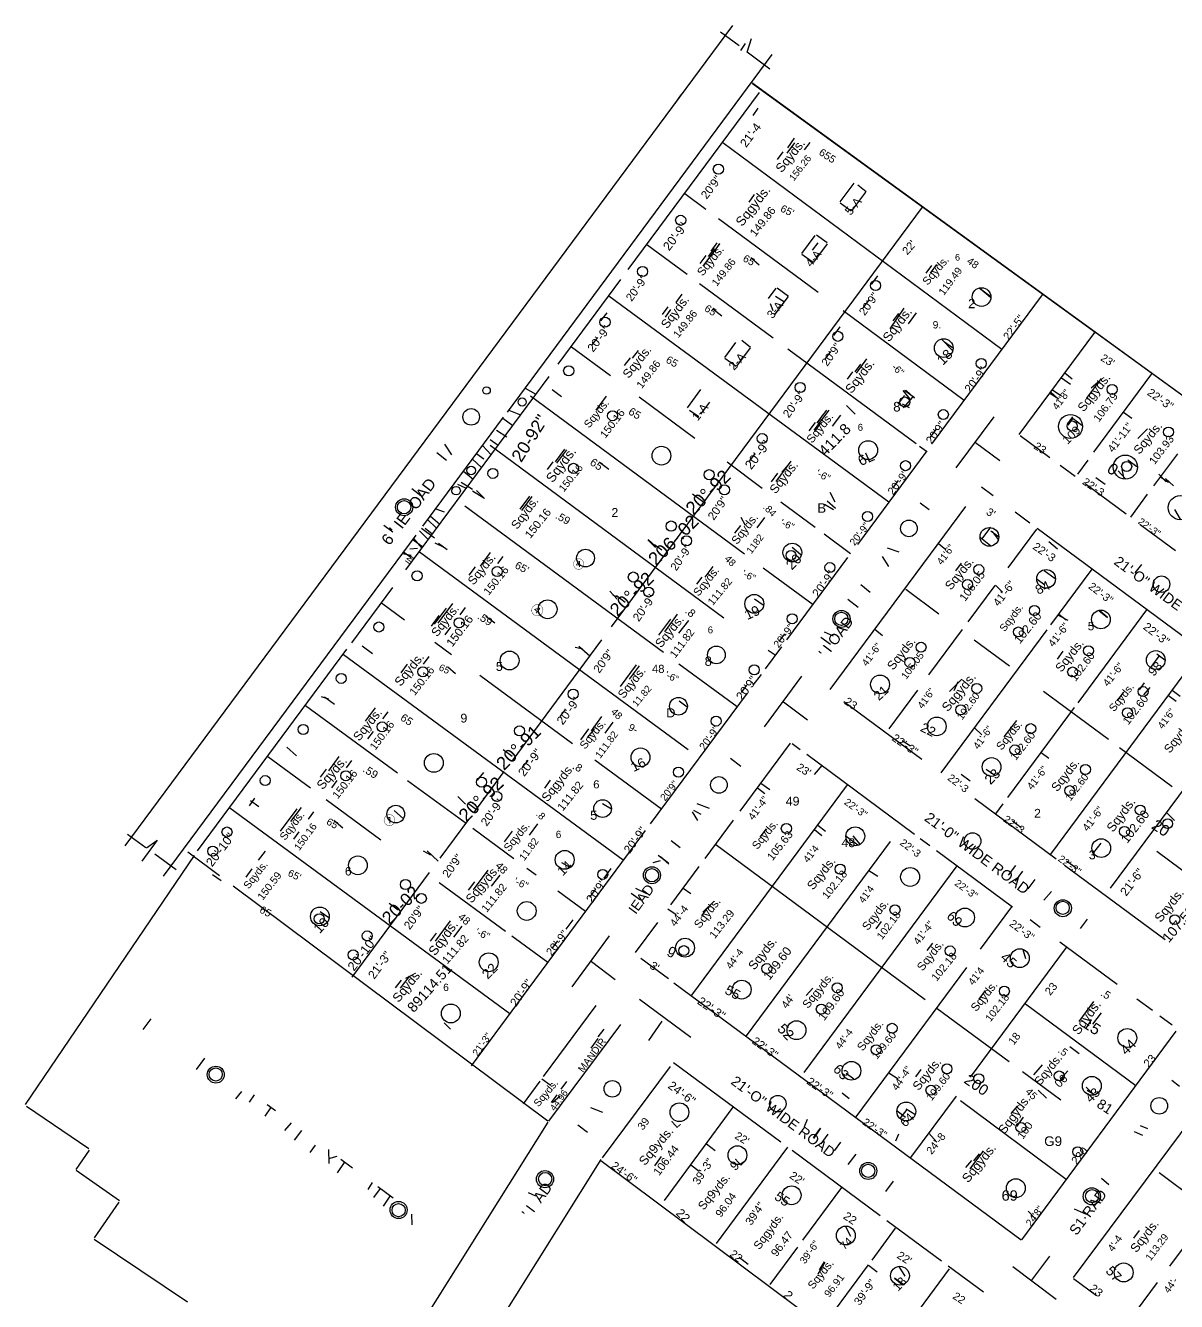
# Model space of a CAD drawing. Header units: feet. Extents: x 191 to 6745, y 2407 to 9208.
# Drawn here: x 191 to 4221, y 4739 to 9208 of the extents above; entities that cross this region are included whole.
import ezdxf

# ---------------------------------------------------------------- set-up
doc = ezdxf.new("R2010")
doc.units = ezdxf.units.FT
doc.header["$MEASUREMENT"] = 0
for name, color, linetype in [('BOUNDARY', 6, 'Continuous'), ('CIRCLES', 5, 'Continuous'), ('DIMENSIONS', 1, 'Continuous'), ('PLOT_TEXT', 4, 'Continuous'), ('PLOTS', 3, 'Continuous'), ('ROAD_TEXT', 2, 'Continuous'), ('ROADS', 2, 'Continuous')]:
    doc.layers.add(name, color=color, linetype=linetype)
doc.styles.get("Standard").update_dxf_attribs({"font": 'Arial.ttf'})

msp = doc.modelspace()

# ---------------------------------------------------------------- linework, layer by layer
at = {"layer": 'BOUNDARY'}
for p, q in [((539.5, 6334.6), (2667.5, 9207.7)), ((1878.2, 7853.8), (2805.4, 9105.7)), ((2733.8, 9007.8), (5754, 6814)), ((2737, 9005), (3940, 8131)), ((2632, 8798.1), (3609.6, 8074.5)), ((2243.3, 7101.8), (3332.1, 8571.9)), ((2233.9, 8260.6), (3213.5, 7539)), ((3947, 8127), (6744.7, 6093.5)), ((674, 6228), (1558.6, 7422.3)), ((1304.7, 7005.3), (2284, 6285.9)), ((905.9, 6467.5), (1886.7, 5747.9)), ((918.6, 6194.8), (2020.2, 5371.3)), ((2461.2, 5855.3), (3677, 4955)), ((1412, 3969), (2207, 5236)), ((2205.6, 5232.7), (4843.3, 3261.1))]:
    msp.add_line(p, q, dxfattribs=at)
at = {"layer": 'CIRCLES'}
for centre, radius in [((2617, 8704.5), 17.8), ((2485, 8525.5), 17.8), ((2351.5, 8346), 17.6), ((3167.5, 8297), 17.6), ((3538.4, 8256.7), 32.8), ((2220, 8168.5), 17.8), ((3035.5, 8119), 17.6), ((3405.9, 8077.9), 32.8), ((2093, 7998.5), 17.8), ((3537.5, 8024), 17.6), ((2903.5, 7940), 17.6), ((1805.5, 7929.5), 13), ((3995.5, 7933), 17.6), ((1751.5, 7837), 29), ((1930, 7889), 14.4), ((3269.5, 7889), 17.6), ((2246.5, 7841), 17.6), ((3404.5, 7845), 17.6), ((3849.9, 7803.3), 42.1), ((3855.5, 7805), 17.6), ((2770.5, 7761), 17.6), ((4193, 7784), 17.5), ((2417.6, 7701.1), 32.9), ((3141.3, 7720.4), 33.1), ((4041.9, 7661), 42.2), ((1751.5, 7649), 15), ((1827.5, 7639), 17.6), ((2110, 7656.5), 17.8), ((2585, 7634.5), 17.8), ((3272.5, 7666), 17.6), ((4046.5, 7663), 17.6), ((2638, 7581.5), 17.8), ((1698.5, 7578.5), 15), ((4233.9, 7519), 42.1), ((1516.8, 7520.5), 29.9), ((1516.5, 7520.5), 23.2), ((2452, 7454.5), 17.8), ((3139.5, 7488), 17.6), ((3284.1, 7446.4), 29), ((2505.5, 7403), 17.6), ((3565.9, 7416.7), 32.9), ((2875.8, 7361.8), 32.8), ((2151.8, 7342.4), 31), ((2871.4, 7351.9), 17.5), ((1562, 7280.5), 17.8), ((1842.5, 7295), 17.6), ((2319.2, 7276), 17.7), ((3007.5, 7309), 17.6), ((3528.5, 7302), 17.6), ((3764.4, 7269.7), 32.8), ((2373, 7223.5), 17.5), ((3489.5, 7250), 17.6), ((4168.5, 7251), 28.9), ((2019.1, 7163.1), 32.9), ((2742.8, 7182.2), 33), ((3048, 7129.5), 29.9), ((3047.5, 7129.5), 23.2), ((3723.5, 7159), 17.6), ((3956.4, 7127.5), 32.8), ((1428.5, 7101), 17.6), ((1709.5, 7116), 17.6), ((2875.5, 7130), 17.6), ((3667.3, 7083.6), 17.5), ((1886.1, 6983.6), 32.9), ((2610.1, 7003.3), 30.9), ((3326.5, 7030), 17.6), ((3912.5, 7018), 17.6), ((4148.4, 6985.4), 32.9), ((3287.5, 6977), 17.6), ((1296.5, 6921), 17.6), ((1582.5, 6944), 17.6), ((2742.5, 6951), 17.6), ((3183, 6899.9), 32.9), ((3857.3, 6943.6), 17.5), ((2108.5, 6866), 17.6), ((3521.5, 6886), 17.6), ((4104, 6875), 17.5), ((2477.3, 6823.6), 31), ((3465.5, 6811), 17.6), ((4049.4, 6800.6), 17.5), ((1163.5, 6742), 17.6), ((1439.5, 6751), 17.6), ((1920.5, 6737), 17.6), ((2609, 6771.5), 17.5), ((3381.6, 6753), 32.8), ((3710.5, 6745), 17.6), ((2344.3, 6644.4), 32.9), ((3655.3, 6670.6), 17.5), ((1620.6, 6625.1), 32.9), ((3573.5, 6610.7), 32.8), ((3902, 6602), 17.5), ((1030.5, 6563), 17.6), ((1312.5, 6580), 17.6), ((1787.5, 6558), 17.6), ((2477, 6592.5), 17.5), ((2619, 6548), 29.1), ((3847, 6528), 17.5), ((1841.5, 6507), 17.6), ((2211.6, 6464.9), 30.9), ((1487.5, 6445.6), 31), ((4094, 6460), 17.5), ((896.5, 6383), 17.6), ((2855, 6395.5), 17.8), ((3096.3, 6367.9), 33), ((4039, 6385), 17.5), ((4190, 6412), 17.2), ((3507, 6351.5), 29), ((3957.6, 6326.5), 32.8), ((846.5, 6316), 17.6), ((2078.8, 6285.6), 33), ((1354.7, 6266.3), 32.8), ((2384.4, 6231.5), 29.8), ((3043.3, 6252.7), 17.6), ((3288.3, 6225.6), 33.1), ((1521.5, 6199), 17.6), ((2212, 6234.5), 17.5), ((2384.5, 6231.5), 23.2), ((1577, 6150.5), 17.5), ((1945.8, 6106.4), 32.9), ((3235.3, 6110.7), 17.6), ((3823, 6116), 29.8), ((3822.5, 6117.5), 23.2), ((1221.8, 6087.3), 32.9), ((1219.5, 6079), 17.6), ((3480.4, 6083.5), 33), ((4215, 6076), 17.5), ((1387.5, 6019), 17.6), ((2500.3, 5977.9), 33), ((1338, 5952.5), 17.8), ((1813, 5926.8), 33), ((2496, 5967.5), 17.5), ((3428.3, 5966.6), 17.5), ((3672.4, 5941.2), 33), ((2786.3, 5904.7), 17.6), ((2698.7, 5831), 33), ((3033.3, 5837.7), 17.6), ((3618.3, 5825.6), 17.5), ((1680.4, 5747.5), 33), ((2977.3, 5762.6), 17.5), ((2890.7, 5688.8), 33), ((3225.3, 5695.6), 17.5), ((4048.7, 5661.8), 33), ((3169.3, 5620.6), 17.5), ((857.3, 5533.2), 29.7), ((857, 5534), 23.1), ((3082.8, 5546.7), 32.9), ((3417.3, 5553.6), 17.5), ((3810.3, 5528.6), 17.5), ((2245.7, 5483.6), 29.1), ((3529, 5519), 17.5), ((3924.3, 5494), 33), ((2825, 5431.5), 29), ((3361.3, 5478.6), 17.5), ((4160.5, 5424), 29), ((2480.5, 5401.4), 32.8), ((3274.8, 5404.3), 33), ((3676.3, 5348.6), 17.5), ((2683.6, 5251.1), 32.9), ((3875, 5263), 17.5), ((2009.9, 5167.2), 29.9), ((2010.5, 5167.5), 23.2), ((3141.8, 5195.9), 29.9), ((3141.5, 5196.5), 23.2), ((2873.4, 5110.6), 33), ((3658.5, 5135.5), 33), ((3924.5, 5107), 30), ((3925.8, 5107.5), 23.3), ((1497.4, 5059.2), 29.9), ((1497.5, 5058.5), 23.2), ((3063.1, 4969.8), 32.9), ((4036, 4840.5), 33.1), ((3252.7, 4829.1), 32.9)]:
    msp.add_circle(centre, radius, dxfattribs=at)
at = {"layer": 'PLOTS'}
for p, q in [((2624.9, 9185.8), (2689.3, 9137.1)), ((2718, 9114), (2733, 9162)), ((2695.4, 9120.1), (2712.4, 9145.1)), ((2718.2, 9115.3), (2796.9, 9055.9)), ((2466, 8935), (2487, 8965)), ((2738.2, 8892.9), (2756.8, 8918.1)), ((2860, 8779), (2883, 8813)), ((2824.1, 8738.9), (2843.3, 8764.8)), ((2857.5, 8760.7), (2884.6, 8797.3)), ((2918.9, 8772.1), (2938.1, 8797.9)), ((3043.6, 8590.3), (3092.2, 8655.8)), ((3105.1, 8650.2), (3133.9, 8625.8)), ((2500, 8619), (2573.6, 8564.5)), ((2724.4, 8589.5), (2743.6, 8615.3)), ((3043.3, 8587), (3081.9, 8558.5)), ((3084.3, 8558.7), (3132.8, 8624.1)), ((2592, 8417), (2613, 8447)), ((2909.1, 8408.9), (2956.4, 8472.7)), ((2961, 8475), (2998, 8448)), ((2366.5, 8440.7), (2507.5, 8336.4)), ((2553.7, 8374.2), (2574.2, 8401.8)), ((2564, 8365.2), (2621.6, 8442.8)), ((2582.6, 8399), (2603, 8426.5)), ((2602, 8415), (2622, 8444)), ((2909, 8407), (2950, 8378)), ((2947, 8421), (2966, 8446)), ((2951.1, 8378.9), (2998.7, 8443.2)), ((2731, 8395), (2760, 8369)), ((3344.1, 8340), (3364.5, 8367.6)), ((3359.4, 8339.9), (3382, 8370.5)), ((3152.7, 8300.2), (3175.3, 8330.8)), ((2551.1, 8304.1), (2808.6, 8113.5)), ((2792.8, 8252.1), (2819.6, 8288.3)), ((2823, 8289), (2862, 8260)), ((3531.7, 8288), (3570.7, 8259)), ((3532.8, 8287.8), (3570.2, 8256.2)), ((2468.9, 8237.1), (2490.6, 8266.3)), ((2798, 8234), (2808, 8209)), ((2813.2, 8192.8), (2860.8, 8257.1)), ((2817.2, 8259.3), (2848.8, 8239.7)), ((3123.9, 8218.3), (3143.4, 8244.7)), ((2205.9, 8173.1), (2227.2, 8201.9)), ((2420.9, 8195), (2440.9, 8222)), ((2431.5, 8186.6), (2451, 8212.9)), ((2597.9, 8215.8), (2629.2, 8191.2)), ((3218.4, 8145.4), (3267.4, 8217.4)), ((3229.4, 8173.2), (3248.7, 8199)), ((3282.5, 8163.3), (3310.3, 8200.8)), ((3021, 8122), (3043.1, 8151.9)), ((2174.9, 8089.1), (2195.1, 8114.9)), ((2639, 8044.8), (2678.3, 8097.8)), ((2699, 8106), (2730, 8081)), ((3398.3, 8109.2), (3436.2, 8069.2)), ((3409.2, 8099.3), (3436.8, 8079.7)), ((2102.4, 8082.5), (2238.7, 7981.6)), ((2316.8, 8042.1), (2337, 8069.3)), ((2681.3, 8014.8), (2728.9, 8079.1)), ((2991.1, 8039.2), (3011.1, 8066.2)), ((2288.5, 8016.4), (2309, 8044)), ((2639.8, 8042.7), (2679.1, 8014.1)), ((3096.4, 7994.7), (3116.1, 8021.2)), ((3100.5, 7990.4), (3137, 8039.7)), ((3069, 7969), (3088.2, 7994.9)), ((3818.2, 7974.2), (3849.8, 7951.7)), ((3829.9, 7990.9), (3856.1, 7970.1)), ((3906, 7901.5), (3958.2, 7971.6)), ((3922, 7939), (3947, 7960)), ((3931.2, 7712.8), (4135, 7988)), ((1941, 7938), (1978, 7916)), ((2034.7, 7932.6), (2067.5, 7908.3)), ((2508.3, 7868.5), (2556.1, 7933)), ((3246, 7883), (3270, 7912)), ((3263, 7929), (3289, 7898)), ((3269, 7930), (3303.6, 7904.5)), ((3273, 7931), (3304, 7902)), ((3778, 7920), (3809, 7900)), ((3781, 7924), (3806, 7901)), ((3787, 7932), (3816, 7912)), ((2189.2, 7860.1), (2225.7, 7909.2)), ((2339.2, 7907.2), (2534.7, 7762.5)), ((2556.1, 7845.9), (2587.6, 7888.3)), ((3066, 7877), (3096, 7847)), ((3260, 7883), (3285, 7870)), ((3265, 7869), (3298, 7906)), ((1862, 7832), (1897, 7807)), ((1883, 7860), (1924, 7844)), ((2516, 7861), (2549, 7838)), ((2952.2, 7790.3), (3004.3, 7860.5)), ((2963.3, 7816.3), (2996.5, 7860.9)), ((2964, 7815), (2983, 7843)), ((3017.1, 7804.9), (3045.2, 7842.9)), ((3450, 7658), (3582.7, 7837.2)), ((3839.4, 7811.9), (3857.8, 7836.6)), ((3842, 7808), (3859, 7833)), ((3859.1, 7831.1), (3889.9, 7807.9)), ((4035.3, 7853.4), (4064.1, 7832.2)), ((1840.4, 7790.6), (1876.7, 7766.5)), ((2935.2, 7788.6), (2956.5, 7817.3)), ((2955, 7786), (2976, 7816)), ((3359.4, 7765.7), (3379.4, 7792.7)), ((4086, 7761), (4120, 7795)), ((1658, 7741), (1682, 7704)), ((1791, 7737), (1821, 7704)), ((1818.5, 7757.6), (1845.5, 7737.6)), ((3321, 7734), (3346, 7717)), ((3517.4, 7747.1), (3602.4, 7684.5)), ((3673.1, 7772.2), (3777.8, 7694.7)), ((1631, 7712), (1665, 7685)), ((1756, 7689), (1788, 7660)), ((1770.7, 7707.5), (1795.8, 7690.6)), ((2046.5, 7679.1), (2079.7, 7723.7)), ((2051.6, 7674.6), (2086.8, 7722.1)), ((2726.2, 7681.6), (2744.9, 7706.8)), ((4050.8, 7686.8), (4082.2, 7663.2)), ((4141.7, 7595.2), (4225.1, 7707.9)), ((1725, 7647), (1758, 7619)), ((2019.1, 7652.9), (2038.6, 7679.3)), ((2201, 7678), (2233, 7654)), ((2647.2, 7679.2), (2770.8, 7587.7)), ((2819.1, 7610.7), (2871.5, 7681.4)), ((2840, 7643), (2863, 7669)), ((3813.9, 7667.9), (3866.2, 7629.2)), ((3875.1, 7636.9), (3911.2, 7685.8)), ((4017, 7648), (4041, 7621)), ((4029, 7653), (4036, 7621)), ((1703, 7601), (1734, 7587)), ((1716, 7608), (1756, 7584)), ((2802.4, 7609.4), (2824.6, 7639.3)), ((3227.6, 7587.6), (3247.6, 7614.6)), ((3900.7, 7603.6), (4044.2, 7497.3)), ((3938.8, 7624.8), (3971, 7601)), ((4159, 7636), (4185, 7610)), ((4166, 7626), (4193, 7608)), ((4183, 7621), (4210, 7596)), ((1543.8, 7585.7), (1575.3, 7561.4)), ((1756, 7578), (1796, 7554)), ((1770, 7579), (1798, 7551)), ((1923.1, 7513.4), (1956.8, 7558.7)), ((1928.4, 7508.7), (1965.4, 7558.5)), ((2526, 7568), (2566.1, 7538.2)), ((3007, 7573), (3025, 7539)), ((3537.9, 7591.9), (3579.2, 7561.3)), ((4060.9, 7486.1), (4120, 7566)), ((1628, 7515), (1657, 7504)), ((2836.2, 7539.3), (2955.8, 7450.8)), ((2989, 7531), (3020, 7512)), ((2998, 7543), (3027, 7517)), ((3323.6, 7536.1), (3355, 7512.7)), ((4214, 7513), (4234, 7479)), ((1599, 7477), (1630, 7447)), ((1608.8, 7489.7), (1641.2, 7461.2)), ((2696, 7486), (2711, 7458)), ((2752.8, 7448.1), (2780.1, 7484.9)), ((3655.8, 7504.7), (3708, 7466)), ((1445.1, 7457.2), (1476.7, 7433.9)), ((1570, 7438), (1601, 7407)), ((1578, 7447.6), (1623.5, 7413.7)), ((1590, 7446.9), (1615, 7427.1)), ((2674.6, 7429.3), (2695.2, 7456.9)), ((2987.4, 7427.5), (3080, 7358.9)), ((3540.7, 7410.2), (3570.5, 7450.3)), ((3570.7, 7437.6), (3597.6, 7417.7)), ((3575, 7436), (3596, 7408)), ((3631.3, 7307.8), (3731.7, 7443.3)), ((4094.2, 7460.3), (4217.8, 7368.8)), ((1537, 7375), (1563, 7377)), ((1547, 7407), (1582, 7382)), ((1550, 7411), (1579, 7377)), ((1624, 7396), (1658, 7379)), ((1636.8, 7394.8), (1667.2, 7372.2)), ((2370, 7406), (2397, 7379)), ((2371, 7407), (2399, 7382)), ((2393.9, 7389.9), (2419.1, 7371.1)), ((2875, 7381), (2906, 7355)), ((3208, 7378), (3249, 7364)), ((3388, 7394), (3413, 7373)), ((3535, 7414), (3570, 7386)), ((3774.1, 7400.1), (3803.9, 7374.9)), ((1511, 7359), (1541, 7353)), ((1514.8, 7363.8), (1541.2, 7344.2)), ((1784.2, 7314.3), (1819.4, 7361.7)), ((1845.1, 7322.9), (1863.8, 7348.1)), ((3190, 7348), (3213, 7313)), ((1744.5, 7282.6), (1766.2, 7311.8)), ((2570.8, 7275.4), (2598.6, 7313.1)), ((2774.3, 7308.4), (2948.7, 7179.6)), ((3447.9, 7297.8), (3468.1, 7324.2)), ((3757.6, 7299.2), (3796.4, 7270.5)), ((3781.4, 7108.7), (3925.5, 7303.3)), ((4076, 7291), (4100, 7320)), ((2541.3, 7250.5), (2559.7, 7275.2)), ((3116.2, 7250.2), (3148.2, 7223.3)), ((3491.4, 7118.7), (3585.7, 7246.2)), ((3587, 7248), (3612, 7223)), ((3733.3, 7268.4), (3760.3, 7248.4)), ((1333.3, 7045.8), (1476.6, 7239.3)), ((2237, 7227), (2263, 7198)), ((2248, 7212), (2274, 7203)), ((2260.8, 7211.7), (2290.2, 7188.3)), ((2744, 7200), (2774, 7179)), ((3070, 7199), (3106, 7171)), ((3272.8, 7233.7), (3389.3, 7147.4)), ((1437.4, 7185.2), (1517.5, 7126.3)), ((1623.6, 7111.3), (1664.7, 7166.5)), ((1635.5, 7113.9), (1687.2, 7183.6)), ((1712.4, 7143.7), (1731.1, 7168.9)), ((3950.1, 7158.1), (3978.9, 7133.9)), ((3952, 7159), (3979, 7135)), ((1612.1, 7103.9), (1639.7, 7141.2)), ((1803, 7139), (1834, 7116)), ((2408.8, 7072.9), (2450.4, 7128.7)), ((2429.3, 7084.5), (2474.4, 7145.4)), ((2478, 7080), (2514, 7124)), ((3807, 7143), (3840, 7125)), ((3808.7, 7145.5), (3834.4, 7126.5)), ((1660.5, 7073.6), (1680, 7100)), ((2829.9, 7050.1), (2849.9, 7077.1)), ((2975.9, 7065.8), (3009.1, 7041.2)), ((2987, 7084), (3019, 7070)), ((3165, 7093), (3192, 7071)), ((3354.4, 6933.7), (3471.4, 7091.7)), ((1370.1, 7035.2), (1405.9, 7008.8)), ((1624, 7047.9), (1682.1, 7005.1)), ((2116, 7030), (2142, 7024)), ((2128.3, 7033.4), (2166.7, 6999.7)), ((2781.8, 6954.2), (2838.8, 7031.2)), ((2790.9, 7020.3), (2815.9, 7003.4)), ((3512.2, 7056.3), (3635.8, 6964.8)), ((1584.1, 6970.6), (1603.8, 6997.2)), ((2479.1, 6972.1), (2682.2, 6822.3)), ((3804, 6988), (3824, 7016)), ((4131, 6959), (4160, 6999)), ((4152.6, 7006.7), (4180.2, 6986.3)), ((1506.8, 6940.4), (1528.9, 6970.3)), ((1670, 6962), (1697, 6938)), ((2274.5, 6892.9), (2330.7, 6968.2)), ((2306.2, 6918.4), (2340.8, 6965.1)), ((2739.3, 6896.8), (2767.7, 6935.2)), ((2778.2, 6750.9), (2909.6, 6928.3)), ((2697.6, 6871.3), (2717.1, 6897.6)), ((3426, 6875), (3469, 6918)), ((3443, 6879), (3457, 6910)), ((4091, 6881), (4109, 6906)), ((4107, 6864), (4129, 6889)), ((1226, 6858), (1252, 6850)), ((1238.2, 6856.3), (1272.8, 6830.7)), ((2479.9, 6841.9), (2508.1, 6821.1)), ((2844.9, 6838.9), (2928.8, 6775.7)), ((3056.7, 6840), (3329.1, 6638.1)), ((3214.4, 6744.7), (3314.8, 6880.2)), ((3755.3, 6876.3), (3982.8, 6707.8)), ((4013.9, 6843.1), (4036.1, 6872.9)), ((4192.7, 6861.6), (4220.2, 6841.3)), ((4206, 6879.6), (4234.1, 6858.8)), ((1380.9, 6770.8), (1416.3, 6818.5)), ((1442.1, 6778.9), (1460.8, 6804.2)), ((2063.6, 6787.3), (2082.7, 6813.2)), ((2172.2, 6737.6), (2209.3, 6787.5)), ((2220.6, 6729.5), (2249.1, 6767.9)), ((3618, 6716), (3662, 6774)), ((1390.2, 6708.9), (1409.7, 6735.2)), ((2134.9, 6705.6), (2163.3, 6743.8)), ((2159, 6714), (2182, 6742)), ((3260.4, 6704), (3289.6, 6684.4)), ((3514, 6748), (3539, 6723)), ((1105.9, 6679.9), (1140.1, 6650.1)), ((1863.1, 6672.2), (1894.9, 6648.8)), ((2693.2, 6455.9), (2869.7, 6694.2)), ((2875.7, 6692.6), (2903.2, 6672.3)), ((3747.1, 6661.4), (3774, 6641.4)), ((4021.3, 6679.3), (4206.2, 6542.3)), ((1039.2, 6647), (1188.4, 6537.5)), ((1252.6, 6597.8), (1289.4, 6647.5)), ((1315.3, 6607.8), (1334, 6633)), ((1930.5, 6607.7), (1950.5, 6634.7)), ((2183.9, 6635.9), (2417.8, 6463.8)), ((2659.1, 6641.2), (2695.9, 6613.8)), ((2954, 6584), (2980, 6616)), ((1223.9, 6574.6), (1244.8, 6602.7)), ((1760.3, 6449.8), (1867.4, 6594.4)), ((1774, 6565), (1796, 6592)), ((3467, 6586), (3499, 6562)), ((3555, 6603), (3585, 6582)), ((1263.4, 6537.7), (1282.1, 6562.9)), ((1528.7, 6563.9), (1733.4, 6413.5)), ((2009.2, 6537.1), (2029.6, 6564.5)), ((2754, 6538), (2780, 6518)), ((2766, 6554), (2797, 6532)), ((975, 6475), (994, 6501)), ((979.3, 6493.4), (1008, 6472)), ((1243.2, 6497.2), (1435.7, 6355.9)), ((1705, 6507), (1732, 6481)), ((1742.2, 6482.3), (1769.8, 6461.8)), ((2211, 6483), (2243, 6464)), ((2542, 6483), (2585, 6466)), ((3588.7, 6447.2), (3614.3, 6481.8)), ((1083.5, 6386.1), (1141.7, 6464.2)), ((1120.6, 6420), (1157.2, 6469.3)), ((1182.1, 6428), (1200.8, 6453.2)), ((1482, 6458), (1514, 6429)), ((2525, 6454), (2544, 6423)), ((2530, 6459), (2556, 6446)), ((4186, 6451), (4214, 6423)), ((1271, 6424), (1302, 6398)), ((1643.3, 6291.8), (1743.6, 6427.3)), ((1756.8, 6396.3), (1900.7, 6290.6)), ((1955.5, 6371.6), (1984.8, 6411.1)), ((2570.2, 6289.8), (2669.7, 6424.2)), ((2763.1, 6364.7), (2785.2, 6394.4)), ((2953, 6392), (2979, 6371)), ((2964.8, 6406.7), (2992.2, 6386.3)), ((3646.6, 6421.8), (3677.6, 6398.9)), ((547.9, 6374.9), (612.5, 6328.6)), ((600, 6281), (653, 6354)), ((615, 6328), (651, 6353)), ((1130.1, 6357.9), (1149.7, 6384.2)), ((1868.6, 6348.6), (1896.3, 6385.8)), ((2452, 6353), (2483, 6329)), ((3064.4, 6368.2), (3105.8, 6337.7)), ((3088, 6370), (3112, 6341)), ((3323.8, 6360.8), (3357.1, 6336.1)), ((643.5, 6306.4), (719.1, 6252.2)), ((759.3, 6313.8), (870.5, 6230.7)), ((1007.4, 6283.9), (1030.8, 6315.4)), ((1583, 6317), (1609, 6303)), ((1596.8, 6316.8), (1636.2, 6281.3)), ((2406, 6302), (2442, 6275)), ((3381.2, 6318.3), (3647.2, 6121.3)), ((3931, 6311), (3957, 6344)), ((1946.8, 6256.7), (1978.5, 6233.4)), ((2068, 6276), (2097, 6260)), ((2389, 6276), (2414, 6283)), ((2414, 6297), (2443, 6272)), ((2450.2, 6127.8), (2549.8, 6262.2)), ((3633.2, 6231.8), (3658.8, 6266.2)), ((3836, 6282.3), (3869.9, 6257.3)), ((846, 6234), (876, 6213)), ((963.8, 6225.4), (985.1, 6254)), ((1759.3, 6180.2), (1810.5, 6249.3)), ((1823.2, 6192.9), (1852.4, 6232.4)), ((2217.2, 6221.9), (2241.5, 6254.7)), ((3144, 6248), (3175, 6228)), ((3657.7, 6211.2), (3683.3, 6245.8)), ((3701.4, 6183.7), (3725.6, 6216.3)), ((1639, 6206.6), (1871.1, 6036.2)), ((1742, 6178.8), (1763.7, 6208)), ((2055.1, 6177.1), (2152, 6105.9)), ((2167.3, 6154.5), (2187.9, 6182.3)), ((2312, 6169), (2344, 6145)), ((2327, 6186), (2365, 6168)), ((2493.8, 6186.8), (2520.2, 6167.2)), ((3757, 6144), (3783, 6175)), ((1464, 6134), (1495.7, 6110.5)), ((2563, 6102), (2602, 6141)), ((1223, 6105), (1253, 6084)), ((2440, 6114), (2469, 6094)), ((2558.7, 6089.9), (2580.5, 6119.1)), ((3534.8, 5973.1), (3644.2, 6120.8)), ((3885.2, 6044.9), (3909.8, 6078.1)), ((1626.7, 6001.2), (1679, 6071.8)), ((1691.3, 6014.8), (1719.7, 6053.2)), ((2084.6, 6042.6), (2108.8, 6075.4)), ((2326.4, 5960.7), (2404.6, 6066.3)), ((3169, 6044), (3188, 6070)), ((3708.1, 6076.2), (3743.8, 6049.7)), ((1609.1, 6000.7), (1630, 6028.7)), ((1893.7, 6019.6), (2019.8, 5927.1)), ((2034.8, 5975.4), (2054.8, 6002.4)), ((2104.5, 5841.3), (2236.1, 6018.9)), ((3348, 5968), (3368, 5994)), ((3812.8, 5998.7), (4013.2, 5850.2)), ((3683, 5971), (3692, 5940)), ((2172.3, 5929.4), (2255.8, 5866.8)), ((2345.2, 5941.3), (2441.8, 5869.7)), ((1486.9, 5836.8), (1507.3, 5864.2)), ((1504.4, 5836.2), (1533.8, 5875.9)), ((1523, 5871), (1548, 5884)), ((2924, 5810), (2948, 5836)), ((3530, 5798), (3552, 5828)), ((2005.2, 5526.9), (2189, 5775)), ((2341.2, 5797.2), (2520, 5664)), ((3383.2, 5765.2), (3634.7, 5578.9)), ((3880.2, 5719.1), (3932.1, 5789.2)), ((4082.1, 5799.2), (4136.8, 5758.7)), ((603, 5691), (630.9, 5729.1)), ((2373.6, 5652.6), (2420, 5720.7)), ((3927.8, 5709.6), (3958.1, 5750.2)), ((4163.1, 5739.2), (4205.7, 5707.6)), ((2196, 5666), (2217, 5693)), ((2171.8, 5625.4), (2196.6, 5659.3)), ((3847.7, 5631.6), (3880.3, 5607.4)), ((789.6, 5551.6), (818.4, 5590.4)), ((3308, 5526), (3327, 5551)), ((3681.8, 5544), (3816.2, 5444.5)), ((3722, 5532), (3752, 5568)), ((3814, 5516), (3840, 5547)), ((1934.1, 5430.9), (1992.8, 5510.2)), ((1999, 5518), (2028, 5498)), ((2066.5, 5481.8), (2086.3, 5508.7)), ((3064.7, 5537.9), (3091.7, 5518)), ((3214, 5540), (3247, 5518)), ((4205.1, 5514.1), (4231.9, 5492.9)), ((927, 5448), (948, 5474)), ((975, 5437), (993, 5462)), ((2033, 5436.1), (2052.4, 5462.5)), ((2036, 5436), (2063, 5459)), ((3050, 5470), (3075, 5450)), ((3291.2, 5242.8), (3450.7, 5458.2)), ((3737.2, 5479.2), (3765.4, 5450.4)), ((3905, 5489), (3931, 5463)), ((3908.1, 5479.1), (3933.9, 5463.9)), ((194, 5422.9), (413, 5274)), ((1030, 5388), (1050, 5417)), ((1037.6, 5428.4), (1066.2, 5407.3)), ((2169, 5418), (2211, 5402)), ((3254, 5380), (3278, 5411)), ((3275, 5413), (3305, 5395)), ((3642.3, 5396.7), (3664.7, 5423.2)), ((1099, 5338), (1122, 5365)), ((2919, 5352), (2929, 5377)), ((3243.2, 5405.9), (3272.4, 5384.2)), ((3661.5, 5352.1), (3685.4, 5384.2)), ((1133, 5304), (1159, 5338)), ((2125, 5358), (2159, 5332)), ((2949.9, 5312.1), (2975.1, 5345.9)), ((2951, 5310), (2976, 5346)), ((2976.6, 5291.3), (3001.4, 5324.7)), ((3238, 5301), (3249, 5326)), ((3354, 5328), (3382, 5297)), ((4073, 5334), (4102, 5321)), ((4094, 5355), (4120, 5344)), ((1188, 5261), (1206, 5286)), ((2575, 5291), (2606, 5267)), ((3023.5, 5266.6), (3045.5, 5296.4)), ((368, 5201), (415, 5269)), ((1252, 5271), (1253, 5222)), ((1253, 5240), (1282, 5248)), ((1295.6, 5237.4), (1336.2, 5207.3)), ((2394, 5214), (2418, 5247)), ((3071.1, 5218), (3099.8, 5255.2)), ((3482.9, 5208), (3504, 5233)), ((3499.1, 5203.4), (3542.7, 5262.5)), ((3511, 5231), (3531, 5256)), ((368, 5199), (520, 5092)), ((1283, 5189), (1308, 5226)), ((2520, 5217), (2550, 5195)), ((4160, 5189.9), (4294.3, 5090.4)), ((1391, 5131), (1406, 5156)), ((1424.8, 5141.7), (1478.2, 5102.2)), ((3203.5, 5124.4), (3229.8, 5159.9)), ((3958, 5171), (3984, 5148)), ((1411.2, 5103.3), (1433.8, 5133.9)), ((1444, 5073), (1468, 5108)), ((1951, 5121), (1977, 5109)), ((2912.7, 4953.2), (3049.3, 5137.8)), ((432.9, 4962.1), (519.1, 5086.9)), ((3702, 5055), (3731, 5025)), ((3863, 5063), (3905, 5045)), ((1543, 5044), (1544, 5007)), ((3206.9, 5022.8), (3397.7, 4881.6)), ((3062, 5001), (3080, 4968)), ((3155.2, 4883.9), (3237.6, 4995.3)), ((4071, 4960), (4092, 4987)), ((4197.7, 4862.2), (4303.3, 5004.5)), ((2797.9, 4798.1), (2894.9, 4929.1)), ((2690, 4894), (2721, 4870)), ((2966, 4834), (2991, 4876)), ((2971, 4850), (2989, 4878)), ((3715, 4813), (3778, 4898)), ((2987.2, 4656.9), (3142.5, 4866.7)), ((3142.4, 4866.5), (3172.4, 4842.3)), ((3249, 4861), (3270, 4827)), ((3421.8, 4863.7), (3545.2, 4772.3)), ((3648, 4861), (3800, 4747)), ((3233.9, 4821.9), (3263.2, 4800.2)), ((3234.2, 4820.2), (3258.8, 4798.8)), ((3860.9, 4818.8), (3941.2, 4759.3)), ((4058, 4674), (4155, 4804.7))]:
    msp.add_line(p, q, dxfattribs=at)
at = {"layer": 'ROADS'}
for p, q in [((2301.3, 8352.8), (2760.8, 8973.2)), ((2617.2, 8532.3), (2966.7, 8273.6)), ((2055.7, 8021.2), (2275.4, 8317.7)), ((3367.2, 7744.8), (3751.8, 8264.1)), ((3053.4, 8209.5), (3477.6, 7895.5)), ((3670.5, 7775.4), (3935.2, 8132.8)), ((2860.3, 8075.3), (3309.1, 7743.2)), ((1522.2, 7300.8), (2024.3, 7978.8)), ((1959.3, 7910.4), (2708.8, 7356.8)), ((1582.5, 7454.6), (1864.5, 7835.4)), ((1817.5, 7737.4), (2635.8, 7133.7)), ((3104.7, 7390.2), (3347.6, 7718.3)), ((1729.3, 7525), (2424.5, 7012.4)), ((3008.9, 6882.1), (3483.7, 7523.2)), ((3733.7, 7446.9), (4688.7, 6739.6)), ((1570.9, 7364.5), (2510.9, 6671.9)), ((2857.1, 7055.9), (3070.6, 7344.3)), ((3876.4, 6835.7), (4117.5, 7161.3)), ((3397.5, 6590.3), (3768.2, 7090.9)), ((793.3, 6316.8), (1316.6, 7023.3)), ((1894.4, 6630.7), (2209.2, 7055.8)), ((3780.8, 6305.2), (4294.4, 6998.7)), ((1781.7, 6931.9), (2106.7, 6692.7)), ((2379.7, 6411.2), (2719.3, 6869.8)), ((1171.5, 6826.3), (1493.5, 6589.7)), ((3630.8, 6504.1), (3864, 6819)), ((3990.3, 6186.8), (4375.4, 6706.7)), ((2926.2, 6655.3), (3304.2, 6375.3)), ((2523.6, 5811.6), (3069.2, 6548.6)), ((3515.2, 6500.2), (3799.4, 6289.6)), ((1752.6, 5564.3), (2362.3, 6387.8)), ((2715.2, 5668.9), (3219.7, 6350.2)), ((191.1, 5428.6), (783.1, 6301.2)), ((2608.1, 6339.2), (3341.2, 5796.3)), ((4151.9, 6315.9), (4496.2, 6060.2)), ((2917.4, 5540.7), (3453, 6264)), ((3829.3, 6267.4), (4181.4, 6006.5)), ((1334.4, 5874.7), (1605.8, 6241.1)), ((3499.3, 5523.8), (3835.8, 5978.1)), ((3099.2, 5384.9), (3486.7, 5908.2)), ((3691.8, 5781.7), (4078, 5495)), ((2023.2, 5369.8), (2275.3, 5708.8)), ((3679.2, 4954.9), (4220, 5685)), ((2211, 5242), (2448.9, 5562.1)), ((2460.4, 5575.6), (2836.2, 5297.3)), ((3860.7, 4822.2), (4383.8, 5527.2)), ((2427.8, 5092.1), (2669.3, 5418.8)), ((3464.3, 5442.4), (3834.7, 5167.6)), ((1551.6, 4619.3), (2021, 5367)), ((2610.6, 4942.3), (2860.3, 5278.7)), ((2874.8, 5268.7), (3183.3, 5040.3)), ((431.4, 4956.5), (758.4, 4737.6)), ((3175.1, 4513.9), (3426.7, 4853.2))]:
    msp.add_line(p, q, dxfattribs=at)

# ---------------------------------------------------------------- texts
at = {"layer": 'DIMENSIONS'}
for s, height, rotation, p in [("21'-4", 29.94, 53.6156, (2714.4, 8778.3)), ('Sqyds.', 31.59, 51.1466, (2838.6, 8689.6)), ('655', 26.18, -33.1113, (2966.3, 8757)), ('156.26', 24.01, 52.125, (2881.2, 8661.2)), ('20\'9"', 28.86, 52.6507, (2576, 8597.3)), ('Sqgyds.', 32.64, 51.9112, (2700.2, 8501.5)), ('149.86', 27.8, 51.7098, (2746.3, 8466)), ("65'", 25.94, -26.5651, (2831.5, 8558.3)), ('20\'-9"', 30.75, 52.6507, (2444.7, 8416.4)), ("22'", 27.8, 49.1849, (3278.6, 8402.2)), ('Sqyds.', 28.67, 51.1466, (2561.8, 8327.7)), ('149.86', 25.9, 51.9112, (2611.5, 8292.2)), ('Sqyds.', 27.8, 49.3987, (3349.5, 8295.7)), ('119.49', 25.9, 53.1301, (3406.3, 8260.2)), ('20\'-9"', 28.06, 54.3236, (2313.4, 8239)), ('20\'9"', 28.06, 54.3236, (3129.5, 8189.3)), ('Sqyds.', 30.75, 52.8831, (2437.6, 8143.2)), ('149.86', 25.9, 51.9112, (2476.7, 8111.2)), ('Sqyds.', 31.82, 52.6507, (3214.7, 8097)), ('22\'-5"', 26.97, 53.6156, (3633.4, 8104.1)), ('20\'-9"', 28.86, 52.6507, (2178.6, 8061.5)), ('20\'9"', 28.06, 54.6052, (2998.2, 8011.9)), ('Sqyds.', 30.75, 51.1466, (2302.8, 7969.3)), ("23'", 26.59, -32.0054, (3952.7, 8036.7)), ('149.86', 26.18, 52.6507, (2348.9, 7933.8)), ('Sqyds.', 31.82, 52.6507, (3083.4, 7916.1)), ('-6"', 24.79, -43.2643, (3221.8, 8008.3)), ('20\'-9"', 28.06, 52.8831, (3498.5, 7919.6)), ('Sqgyds.', 30.75, 51.7098, (3895.9, 7852.2)), ('20\'-9"', 28.86, 53.6156, (2863.4, 7830.9)), ('41\'8"', 25.08, 53.3929, (3803.7, 7859.3)), ('106.79', 26.97, 53.6156, (3949.2, 7816.7)), ('22\'-3"', 28.06, -34.992, (4115.9, 7916.1)), ('Sqyds.', 26.97, 51.1466, (2164.4, 7795.4)), ('20-92"', 44.17, 57.6804, (1926.7, 7674.8)), ('150.16', 26.97, 52.3524, (2221.2, 7759.9)), ('Sqyds.', 28.67, 51.1466, (2945, 7742.2)), ('20\'9"', 28.06, 54.3236, (3363.7, 7738.7)), ('411.8', 38.14, 45.6437, (2991.1, 7696.1)), ('41\'-11"', 26.97, 52.6507, (3998.8, 7710.3)), ('Sqyds.', 30.57, 50.9645, (4091.1, 7703.2)), ('20\'-9"', 31.82, 52.4314, (2732.1, 7649.9)), ('103.93', 26.97, 52.6507, (4144.3, 7667.7)), ('Sqyds.', 32.92, 52.8831, (2036.7, 7603.8)), ('150.16', 25.9, 51.1466, (2075.7, 7571.9)), ('20°-92', 45.76, 45, (2529.9, 7490.3)), ('Sqyds.', 30.75, 51.9112, (2817.3, 7564.8)), ('\'-6"', 25.33, -27.5528, (2955.7, 7632.2)), ('20\'-9"', 26.97, 53.6156, (3228.9, 7561.2)), ("6 ' IE  OAD", 39.655, 52.9016, (1465.4, 7383.8)), ("22'-3", 26.97, -34.3803, (3888.8, 7603.8)), ('20\'9"', 28.86, 54.6052, (2600.8, 7472.5)), ('Sqyds.', 29.94, 53.1301, (1912.5, 7440.6)), ('150.16', 28.06, 51.3402, (1958.6, 7408.7)), ('.84', 24.79, -45, (2771.2, 7518.7)), ("3'", 27.3, -33.1113, (3551.8, 7497.4)), ('.59', 26.59, -29.4759, (2043.8, 7483.2)), ('206-.02', 45.76, 45, (2398.6, 7312.9)), ('Sqyds.', 28.86, 52.125, (2682.5, 7387.4)), ('\'-6"', 24.31, -23.4986, (2831.5, 7458.3)), ('20\'-9"', 25.08, 52.6507, (3094, 7383.8)), ('22\'-3"', 24.31, -35.3948, (4084, 7465.4)), ('1182', 24.01, 52.5946, (2732.1, 7355.4)), ('20\'-9"', 28.06, 55.3048, (2469.6, 7295.1)), ('41\'6"', 25.08, 53.3929, (3399.2, 7316.4)), ("22'-3", 28.06, -34.992, (3715, 7376.7)), ('IN', 23.2, 53.7603, (1536.4, 7316.4)), ('Sqyds.', 29.69, 51.1466, (1759.9, 7245.5)), ("65'", 26.59, -28.4429, (1901.8, 7309.3)), ('Sqyds.', 30.75, 50.9645, (3431.1, 7227.7)), ('150.16', 26.97, 51.3402, (1813.1, 7210)), ('20°-92', 44.82, 45, (2263.8, 7135.5)), ('Sqyds.', 27.8, 51.1466, (2547.6, 7206.4)), ('\'-6"', 24.12, -26.5651, (2696.6, 7280.9)), ('20\'-9"', 28.86, 53.6156, (2966.3, 7202.9)), ('106.05', 27.8, 52.8831, (3480.8, 7188.7)), ('111.82', 25.9, 50.5275, (2597.3, 7174.5)), ('41\'-6"', 27.8, 52.3524, (3597.9, 7170.9)), ('22\'-3"', 26.97, -37.3493, (3910.1, 7238.4)), ('20\'-9"', 29.17, 54.3236, (2338.3, 7117.7)), ('Sqyds.', 29.94, 51.9112, (1632.2, 7064.5)), ('④', 32.6, -38.2902, (1955.1, 7160.3)), ('.8', 27.8, -40.3645, (2497.9, 7153.2)), ('Sqyds.', 25.9, 52.6507, (3619.2, 7082.2)), ('102.60', 29.69, 51.7098, (3672.4, 7039.7)), ('150.16', 29.17, 52.8831, (1685.4, 7029)), ('.59', 27.3, -33.1113, (1770.6, 7131.9)), ('Sqyds.', 30.75, 50.9645, (2416.3, 7025.5)), ('20\'-9"', 25.9, 52.6507, (2827.9, 7025.5)), ("' I OAD", 36.68, 53.0732, (2994.7, 6990)), ('41\'-6"', 26.18, 52.125, (3789.5, 7029)), ('22\'-3"', 28.86, -37.3493, (4101.7, 7096.4)), ('111.82', 26.97, 53.1301, (2466, 6990)), ('20\'9"', 28.86, 53.8807, (2199.9, 6936.8)), ('41\'-6"', 25.08, 53.3929, (3136.6, 6961.6)), ('Sqyds.', 30.75, 51.9112, (3228.9, 6947.4)), ('Sqyds.', 30.75, 51.9112, (3817.9, 6940.3)), ('Sqyds.', 31.59, 51.1466, (1504.4, 6890.6)), ('106.05', 25.08, 53.6156, (3275, 6915.5)), ('102.60', 26.97, 53.1301, (3867.6, 6908.4)), ('41\'-6"', 25.9, 51.7662, (3981.1, 6890.6)), ('150.16', 26.97, 52.125, (1554.1, 6858.7)), ('Sqyds.', 29.69, 51.1466, (2285.1, 6848.1)), ('\'-6"', 24.12, -25.56, (2427, 6926.1)), ('20\'9"', 29.94, 53.3659, (2700.2, 6841)), ('Sqgyds.', 31.59, 50.7928, (3420.5, 6801.9)), ('11.82', 24.01, 50.3558, (2331.2, 6819.7)), ('41\'6"', 25.08, 54.1623, (3331.8, 6812.6)), ('Sqyds.', 26.76, 51.1466, (4002.4, 6801.9)), ('20\'-9"', 29.94, 53.6156, (2072.2, 6755.8)), ('102.60', 25.08, 53.6156, (3470.2, 6773.5)), ('102.60', 27.8, 52.4314, (4052.1, 6755.8)), ('Sqyds.', 30.75, 50.9645, (1359, 6699)), ('41\'6"', 25.08, 53.8807, (4172.7, 6741.6)), ('150.16', 26.97, 53.3929, (1415.7, 6667.1)), ('20°-91', 45.76, 45, (1866.4, 6596.1)), ('Sqyds.', 27.8, 51.1466, (2150.2, 6670.6)), ('9-', 25.33, -26.5651, (2299.2, 6741.6)), ('20\'-9"', 26.18, 54.6052, (2568.9, 6667.1)), ('41\'-6"', 25.08, 54.1623, (3526.9, 6670.6)), ('Sqyds.', 27.8, 51.1466, (3608.5, 6667.1)), ('Sqyds.', 29.69, 51.9112, (4197.5, 6656.4)), ('111.82', 25.08, 53.3929, (2203.4, 6638.7)), ('22\'-3"', 28.06, -34.6952, (3221.8, 6706.1)), ('102.60', 26.76, 51.9112, (3658.2, 6631.6)), ('20\'-9"', 29.94, 53.3659, (1937.3, 6574.8)), ('Sqyds.', 31.59, 49.2679, (1231.2, 6528.7)), ('.8', 26.59, -29.7449, (2104.1, 6606.8)), ("23'", 27.3, -33.1113, (2888.2, 6603.2)), ('41\'-6"', 25.9, 52.125, (3715, 6528.7)), ('Sqyds.', 30.75, 52.6507, (3803.7, 6521.6)), ('150.16', 26.97, 52.125, (1284.5, 6496.8)), ('.59', 27.3, -32.0054, (1369.6, 6596.1)), ('20°-92', 45.76, 45, (1735.1, 6415.2)), ('Sqgyds.', 30.75, 51.9112, (2018.9, 6486.1)), ("22'-3", 26.18, -37.3493, (3416.9, 6567.7)), ('102.60', 25.08, 52.6507, (3849.8, 6489.7)), ('111.82', 27.8, 51.3402, (2072.2, 6454.2)), ('20\'9"', 25.08, 51.7098, (2430.5, 6489.7)), ('20\'-9"', 29.17, 54.3236, (1806, 6401)), ('41\'-4"', 25.9, 53.3929, (2739.2, 6422.3)), ('22\'-3"', 25.08, -35.6764, (3055, 6482.6)), ('Sqyds.', 31.82, 53.6156, (3998.8, 6379.7)), ('Sqyds.', 26.97, 52.8831, (1099.9, 6351.3)), ('.8', 24.79, -45, (1976.4, 6443.6)), ("22'-3", 26.18, -35.3948, (3612.1, 6422.3)), ('41\'-6"', 26.97, 52.8831, (3910.1, 6383.2)), ('102.60', 30.75, 52.6507, (4048.5, 6340.7)), ('150.16', 25.08, 53.8807, (1149.6, 6315.8)), ('Sqyds.', 27.8, 51.1466, (1884.1, 6312.3)), ('20\'-9"', 28.86, 53.6156, (2306.3, 6305.2)), ('Sqyds.', 27.8, 51.1466, (2753.4, 6319.4)), ('20\'-10"', 30.75, 52.6961, (844.5, 6259)), ('11.82', 25.08, 53.3929, (1937.3, 6280.3)), ('105.63', 27.8, 51.9112, (2806.6, 6280.3)), ("22'-3", 25.9, -37.1169, (3250.2, 6340.7)), ('20\'9"', 28.86, 54.3236, (1671.2, 6220)), ("41'4", 25.08, 52.125, (2930.8, 6273.2)), ('Sqyds.', 26.18, 51.9112, (972.2, 6181)), ('Sqyds.', 30.75, 51.9112, (2948.6, 6177.4)), ('22\'-3"', 25.08, -36.1193, (3803.7, 6283.9)), ('21\'-6"', 29.94, 52.8831, (4045, 6156.2)), ('150.59', 26.18, 52.6507, (1021.9, 6142)), ("65'", 25.33, -25.641, (1107, 6230.7)), ('Sqgyds.', 30.75, 50.0425, (1752.8, 6131.3)), ('\'-6"', 25.33, -24.444, (1898.3, 6202.3)), ('20\'9"', 29.17, 53.8807, (2175.1, 6131.3)), ('102.18', 26.97, 51.3402, (2998.2, 6145.5)), ('22\'-3"', 25.08, -36.1193, (3441.8, 6198.7)), ('20-02', 43.86, 45, (1465.4, 6056.8)), ('111.82', 26.97, 51.1466, (1806, 6099.4)), ('IEAD', 34.8, 53.7002, (2327.6, 6092.3)), ("41'4", 25.08, 54.1623, (3126, 6131.3)), ('Sqyds.', 31.59, 51.5198, (4165.6, 6063.9)), ('20\'9"', 28.86, 53.3659, (1536.4, 6039.1)), ("44'-4", 26.18, 53.6156, (2466, 6049.7)), ('Sqyds.', 28.86, 51.9112, (2551.2, 6042.6)), ('Sqyds.', 28.86, 52.6507, (3140.2, 6035.5)), ('107.505', 34.53, 49.4972, (4194, 5992.9)), ('113.29', 26.97, 52.125, (2604.4, 6007.1)), ('102.18', 26.18, 52.8831, (3189.8, 6003.6)), ('Sqyds.', 32.64, 53.6156, (1625.1, 5946.8)), ('\'-6"', 25.33, -24.6236, (1763.5, 6024.9)), ('20\'-9"', 27.8, 52.6507, (2033.1, 5946.8)), ('41\'-4"', 25.9, 52.3524, (3317.6, 5985.8)), ('22\'-3"', 26.97, -36.3844, (3633.4, 6056.8)), ('20\'-10"', 31.82, 52.6961, (1341.2, 5893.6)), ('111.82', 27.8, 49.3987, (1667.7, 5918.4)), ('Sqyds.', 30.75, 51.7098, (2742.8, 5897.1)), ('Sqyds.', 28.86, 51.7098, (3331.8, 5893.6)), ('21\'-3"', 29.94, 54.1623, (1412.2, 5865.2)), ('g', 35, -26.5651, (2437.6, 5961)), ("44'-4", 25.08, 53.8807, (2661.2, 5900.7)), ('109.60', 30.75, 52.6507, (2796, 5861.6)), ('102.18', 26.97, 51.1466, (3381.4, 5858.1)), ('89114.51', 35.39, 48.4474, (1550.6, 5748.1)), ("3'", 28.44, -32.0054, (2373.8, 5907.8)), ("41'4", 25.9, 52.3524, (3509.2, 5843.9)), ('Sqyds.', 31.59, 50.9645, (1497.3, 5783.6)), ('20\'-9"', 29.17, 55.008, (1908.9, 5769.4)), ('Sqgyds.', 28.86, 51.1466, (2930.8, 5762.3)), ("44'", 26.97, 53.6156, (2856.3, 5762.3)), ('109.60', 29.17, 54.0579, (2987.6, 5719.7)), ('Sqyds.', 28.67, 51.1466, (3519.8, 5751.7)), ('102.18', 25.9, 52.125, (3569.5, 5716.2)), ('.5', 27.3, -32.4712, (3952.7, 5812)), ('22\'-3"', 29.94, -34.6952, (2540.5, 5783.6)), ('Sqyds.', 31.82, 53.6156, (3878.2, 5670)), ('I', 32.4, 45, (1674.8, 5687.8)), ('21\'-3"', 25.08, 55.2222, (1774.1, 5595.5)), ("44'-4", 25.08, 53.8807, (3044.4, 5620.4)), ('Sqyds.', 28.86, 52.6507, (3122.4, 5613.3)), ('109.60', 25.9, 50.9645, (3172.1, 5584.9)), ('MANDIR', 25.08, 53.3439, (2143.1, 5538.8)), ('22\'-3"', 28.06, -35.6764, (2732.1, 5645.2)), ('Sqyds.', 29.69, 51.1466, (3743.4, 5492.6)), ('.5', 26.18, -35.5377, (3803.7, 5613.3)), ('44\'-4"', 26.18, 55.6197, (3243.1, 5474.9)), ('Sqyds.', 30.75, 50.9645, (3317.6, 5474.9)), ('Sqyds.', 25.9, 50.0131, (1987, 5418.1)), ('24\'-6"', 29.94, -36.8699, (2437.6, 5489.1)), ('22\'-3"', 28.06, -34.992, (2923.7, 5503.3)), ('109.60', 25.9, 52.6507, (3363.7, 5439.4)), ('44.96', 23.2, 54.0903, (2043.8, 5403.9)), ('Sqgyds.', 31.04, 53.6156, (3619.2, 5322.3)), ('L', 30.5, 41.9872, (2469.6, 5343.6)), ('22\'-3"', 26.18, -34.6952, (3118.9, 5361.4)), ('Sq9yds.', 31.59, 50.0425, (2359.6, 5212.3)), ("22'", 27.3, -31.3287, (2671.8, 5311.7)), ("24'-8", 26.97, 51.7098, (3363.7, 5251.4)), ('106.44', 28.06, 53.3659, (2409.2, 5176.8)), ('Sqgyds.', 31.59, 50.9645, (3491.4, 5152)), ('39\'-3"', 28.06, 56.9761, (2547.6, 5144.9)), ('24\'-6"', 28.06, -36.3844, (2238.9, 5208.8)), ("22'", 28.06, -34.2869, (2863.4, 5173.3)), ("' I  AD", 36.68, 53.0732, (1955.1, 5027.8)), ('Sq9yds.', 29.69, 50.7928, (2565.4, 5056.2)), ('96.04', 26.97, 53.6732, (2625.7, 5031.4)), ('S1·RAD', 35.6, 53.5308, (3871.1, 4967.5)), ('39\'4"', 28.06, 55.6698, (2732.1, 5003)), ('24\'8"', 25.08, 53.8807, (3711.4, 4999.4)), ('Sqgyds.', 28.86, 53.6156, (2760.5, 4917.8)), ('Sqyds.', 30.75, 51.9112, (4080.4, 4907.2)), ('96.47', 28.06, 52.8533, (2820.8, 4893)), ("4'-4", 26.18, 55.008, (3998.8, 4910.7)), ('113.29', 25.08, 52.8831, (4130.1, 4878.8)), ('39\'-6"', 25.08, 54.3236, (2920.2, 4868.1)), ('Sqyds.', 27.8, 51.1466, (2948.6, 4779.4)), ("22'", 28.06, -32.4712, (3239.5, 4893)), ('96.91', 25.9, 52.8533, (3005.3, 4751.1)), ('39\'-9"', 28.06, 54.3236, (3111.8, 4722.7)), ("44'-", 25.08, 53.8807, (4194, 4765.3))]:
    msp.add_text(s, height=height, rotation=rotation, dxfattribs=at).set_placement(p)
for s, height, p in [('9.', 25.62, (3367.3, 8146.7)), ('B', 33.7, (2962.8, 7500.9)), ('④', 29.7, (2107.6, 7305.8)), ('D', 32.4, (2434.1, 6784.2)), ('①', 31, (1444.1, 6408.1)), ('G9', 33.71, (3757.6, 5283.3))]:
    msp.add_text(s, height=height, dxfattribs=at).set_placement(p)
at = {"layer": 'PLOT_TEXT'}
for s, height, rotation, p in [('5-A', 29.69, 50.1944, (3079.9, 8540.6)), ('65', 25.94, -29.2488, (2700.2, 8384.4)), ('4-A', 27.8, 51.3402, (2941.5, 8359.6)), ('48', 25.9, -35.5377, (3484.3, 8377.3)), ('65', 26.18, -33.1113, (2565.4, 8210.6)), ('3-A', 28.86, 51.3402, (2806.6, 8178.6)), ('65', 26.59, -30.2564, (2430.5, 8029.6)), ('2-A', 29.57, 47.6026, (2671.8, 7997.7)), ('18', 34.32, 45, (3402.7, 8015.4)), ('65', 27.3, -31.3287, (2299.2, 7848.6)), ('1-A', 28.86, 51.0725, (2544.1, 7820.3)), ('109', 29.57, 45, (3839.2, 7738.7)), ('23', 27.3, -32.6192, (3718.5, 7728)), ('65', 28.06, -33.1113, (2164.4, 7671.2)), ('6L', 36.18, 23.7495, (3115.3, 7664.1)), ('0', 39.7, -34.3803, (3974, 7646.4)), ('48', 24.79, -45, (2636.3, 7337.7)), ('20', 34.32, 45, (2874.1, 7298.7)), ('84', 32.58, 25.56, (3736.3, 7213.5)), ('19', 34.38, 24.6236, (2717.9, 7124.8)), ('98', 31.48, 46.6366, (4140.8, 6926.1)), ('65', 24.12, -24.7751, (1635.7, 6951)), ('21', 32.42, 43.3634, (3179.2, 6841)), ('23', 28.06, -33.6901, (3055, 6833.9)), ('65', 27.3, -33.6901, (1500.9, 6777.1)), ('48', 24.79, -45, (2238.9, 6801.9)), ('22', 33.16, -26.5651, (3321.1, 6738.1)), ('16', 33.16, 26.5651, (2320.5, 6592.6)), ('23', 34.32, 45, (3569.5, 6546.5)), ('65', 25.33, -28.4429, (1241.9, 6411.6)), ('20', 38.89, -32.9052, (4130.1, 6397.4)), ('48', 26.7, -45, (1834.4, 6262.6)), ('14', 32.42, 45, (2072.2, 6227.1)), ('65', 25.94, -28.4429, (1007.7, 6102.9)), ('10', 34.32, 46.5482, (1220.6, 6024.9)), ('48', 26.76, -40.3645, (1703.1, 6081.6)), ('69', 34.32, -45, (3413.4, 6085.2)), ('45', 35.29, -41.8202, (3601.4, 5939.7)), ('22', 34.32, 45, (1809.6, 5865.2)), ('23', 27.8, 50.7106, (3778.8, 5808.4)), ('55', 33.79, -28.6105, (2636.3, 5819.1)), ('15', 38.89, -32.9052, (3888.8, 5702)), ('52', 36.23, -46.5482, (2820.8, 5691.3)), ('18', 26.97, 52.6961, (3651.1, 5634.6)), ('44', 34.32, 45, (4045, 5599.1)), ('23', 27.8, 47.8624, (4123, 5556.5)), ('63', 34.32, -45, (3016, 5549.4)), ('200', 37.78, -34.5085, (3473.7, 5506.8)), ('06', 28.6, 45, (3810.8, 5485.5)), ('45', 25.76, -45, (3690.1, 5471.3)), ('43', 32.42, 45, (3920.8, 5432.3)), ('81', 34.8, -32.9052, (3938.5, 5421.7)), ('39', 26.97, 52.6961, (2352.5, 5336.5)), ('64', 30.51, 45, (3271.5, 5347.2)), ('100', 26.97, 54.2461, (3683, 5304.6)), ('220', 27.8, 49.3987, (3871.1, 5215.9)), ('9L', 31.48, 43.3634, (2675.4, 5194.6)), ('55', 33.3, -34.3803, (2810.2, 5098.8)), ('22', 30.51, -45, (2466, 5045.6)), ('22', 29.17, -34.2869, (3051.5, 5031.4)), ('74', 26.7, 45, (3058.6, 4917.8)), ('22', 27.8, -37.3039, (2654.1, 4900.1)), ('57', 34.32, -46.6366, (3970.5, 4843.3)), ('13', 30.57, 48.0128, (3246.6, 4772.3)), ('23', 28.86, -37.6942, (3913.7, 4779.4)), ('2', 31.5, -45, (2842.1, 4758.2)), ('22', 27.3, -33.1113, (3434.7, 4751.1))]:
    msp.add_text(s, height=height, rotation=rotation, dxfattribs=at).set_placement(p)
for s, height, p in [('6', 22.9, (3445.3, 8384.4)), ('2', 32.4, (3491.4, 8217.7)), ('8', 33.7, (3228.9, 7855.7)), ('6', 24.3, (3104.7, 7788.3)), ('2', 31, (2242.5, 7486.7)), ('5', 29.7, (3910.1, 7089.3)), ('6', 24.3, (2579.6, 7078.7)), ('5', 31, (1838, 6947.4)), ('8', 32.4, (2568.9, 6965.1)), ('48', 28.31, (2384.4, 6940.3)), ('9', 31, (1713.8, 6766.4)), ('6', 28.3, (2178.6, 6535.8)), ('49', 31.01, (2852.8, 6475.5)), ('5', 32.4, (2168, 6425.8)), ('2', 31, (3722.1, 6432.9)), ('6', 25.6, (2047.3, 6361.9)), ('48', 31.01, (3047.9, 6330)), ('3', 31, (3913.7, 6287.4)), ('6', 29.7, (1309.3, 6230.7)), ('6', 25.6, (1653.5, 5826.2)), ('69', 36.4, (3608.5, 5091.7))]:
    msp.add_text(s, height=height, dxfattribs=at).set_placement(p)
at = {"layer": 'ROAD_TEXT'}
for s, height, rotation, p in [('21\'-O" WIDE ROAD', 35.597, -36.5289, (3998.8, 7323.5)), ('21\'-0" WIDE ROAD', 36.678, -36.7566, (3335.3, 6425.8)), ('21\'-O" WIDE ROAD', 35.597, -36.8699, (2657.6, 5503.3))]:
    msp.add_text(s, height=height, rotation=rotation, dxfattribs=at).set_placement(p)

doc.saveas('drawing.dxf')
